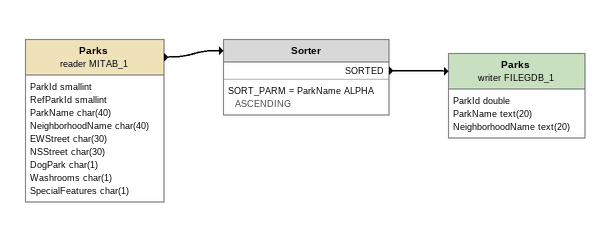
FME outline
Parks (reader MITAB_1)
    attributes: ParkId smallint, RefParkId smallint, ParkName char(40), NeighborhoodName char(40), EWStreet char(30), NSStreet char(30), DogPark char(1), Washrooms char(1), SpecialFeatures char(1)
    -> Sorter
Sorter
    SORT_PARM = ParkName ALPHA ASCENDING
    SORTED -> Parks (writer FILEGDB_1)
Parks (writer FILEGDB_1)
    attributes: ParkId double, ParkName text(20), NeighborhoodName text(20)
